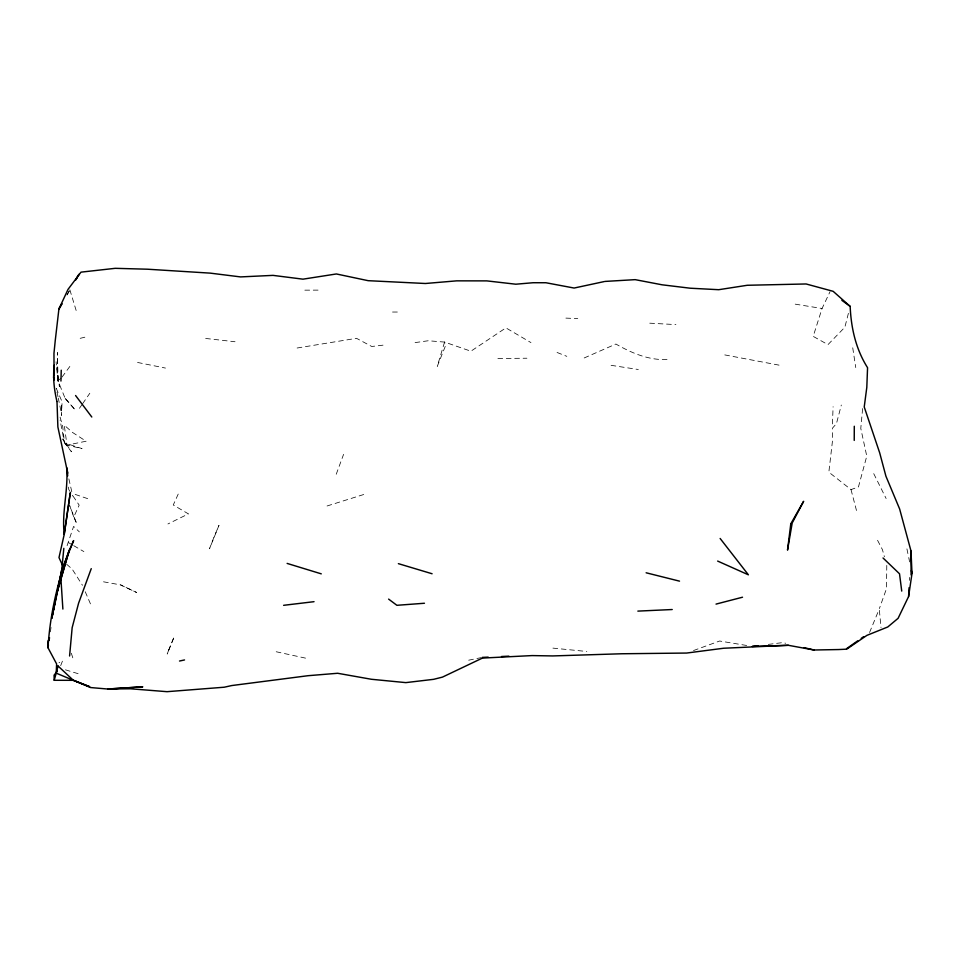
<?xml version="1.0" encoding="UTF-8"?>
<svg xmlns="http://www.w3.org/2000/svg" width="960" height="960" viewBox="0 0 960 960"><rect width="100%" height="100%" fill="white"/><g stroke="black" fill="none" stroke-linecap="round" stroke-linejoin="round"><path stroke-width="0.72" stroke-dasharray="4.8 3.6" d="M886.776 565.416L886.512 588.624L879.384 608.556M832.452 423.924L833.1 406.704M909.444 580.38L909.6 577.44M862.62 408.564L860.784 428.376L866.772 456.132L858.456 486.912L851.016 489.6L828.852 472.176L832.62 439.716L832.524 428.088L836.436 423.648L841.32 405.048M50.388 631.788L51.036 627.432M848.4 313.332L844.86 327.228L827.964 344.64L813.192 336.372L822.06 308.496L830.004 291.732M67.092 545.7L73.608 526.404L79.356 531.876M336.24 474.24L343.584 454.344M60.684 665.652L62.568 660.792L59.004 662.688M869.556 632.52L878.664 610.452M73.776 517.008L69.612 505.464L76.812 523.872L73.776 517.008L79.164 505.14L70.704 492.612M178.212 494.076L173.268 504.996L188.436 513.888L167.928 523.956M66.948 294.948L69.132 291.108M67.08 294.864L69.312 291M79.44 408.312L81.84 404.844M82.632 403.692L89.808 393.276M62.028 377.088L71.688 363.948M61.152 378.288L57.876 380.52L59.58 386.712L56.496 364.704M584.184 357.972L615.9 344.04C631.968 353.244 649.764 360.84 668.712 359.424M693.504 650.544L719.64 641.016L748.068 645.708M327.072 505.98L364.032 494.412M80.184 338.328L86.892 336.696M468.684 660.192L480.912 657.684M297.132 348.012L356.508 338.316L371.748 346.488L384.756 344.952M415.092 342.6L428.268 340.752L444.564 342.084L470.892 351.204L505.908 327.876L530.964 342.6M768.3 644.412L782.82 642.588L785.664 643.26M497.892 358.512L526.908 358.224M304.848 290.16L318.336 290.124M392.532 312.036L398.532 312.036M565.908 318.108L577.752 318.6M649.764 323.184L675.9 324.6M552.936 648.12L586.812 651.48M205.668 338.46L235.032 341.748M611.1 365.328L638.304 369.504M795.228 304.152L822.06 308.496M724.788 354.912L779.016 365.136M103.524 581.808L120.204 584.82L136.632 592.488L120.588 584.784M137.556 362.46L165.468 368.076M276.216 651.756L308.76 658.836M65.46 669.828L79.74 674.184M75.168 494.412L90.66 499.644M557.064 352.476L566.808 356.328M68.664 542.712L72.456 544.932M73.728 545.676L83.868 551.592M66.672 564.276L72.156 569.064L82.476 585.288M65.208 398.544L75.348 410.04L64.848 397.872L65.208 398.544L57.876 380.52L56.088 361.764M70.032 491.52L68.688 489.348L68.352 484.86M877.56 540.312L882.444 549.684L884.412 556.836M873.732 473.652L886.128 498.54M85.248 591.744L90.804 604.668M71.328 653.244L73.296 659.388M69.864 289.824L76.968 313.164M60.096 417.168L62.724 426.468L64.44 442.848L71.496 451.764L62.76 438.948L64.44 442.848L66.984 445.128L82.056 448.62L64.44 442.848L60.096 420.216M851.016 489.6L857.1 512.856M68.868 478.884L72.732 495.876M57.996 396.744L56.244 388.308L62.124 401.832L61.392 415.452L61.692 403.704L61.2 412.2L58.284 398.148M906.924 548.88L908.412 556.116M908.712 557.568L909.612 561.912M852.732 347.808L855.744 367.572M879.396 610.38L881.004 627.552M444.564 342.084L437.28 366.348L445.728 345.216L444.564 342.084M168.888 649.62L167.208 654.036L174.264 636.528L168.888 649.62M213.936 537.264L209.496 548.76L218.988 525.336L213.936 537.264M86.088 441.228L66.984 445.128L64.26 425.148L72.444 432.396L86.088 441.228M57.876 380.52L57.504 352.644L57.876 380.52"/><path stroke-width="1.44" d="M854.232 440.412L854.292 426.252M48.084 640.752L48 647.76L56.628 663.948L56.196 673.14L54.216 680.292L73.368 680.328L89.676 686.7L73.416 680.304L90.576 687.552L107.7 689.028L142.8 686.832L107.772 689.004L130.524 688.788L167.04 691.68L224.244 687.216L231.792 685.548L308.1 675.696L337.632 673.272L371.376 679.272L405.816 682.62L433.608 679.332L442.44 677.124L482.424 658.08L532.116 655.584L552.732 655.932L621.852 653.76L686.628 653.052L723.636 648.24L788.34 645.3L814.032 650.004L838.572 649.548L845.796 649.212L857.676 640.86M60.948 381.06L61.248 370.188M846.876 649.056L866.904 635.364L887.772 626.976L898.104 618.312L908.592 596.52L909.06 587.712M910.536 559.824L911.004 551.016L899.64 508.992L885.924 476.208L879.696 452.88L864.228 406.968L866.808 387.336L867.564 367.704C855.852 349.152 851.088 328.068 850.164 306.384L833.16 291.324L806.112 283.968L747.264 285.276L718.704 289.704L690.144 288.204L662.124 284.808L635.16 279.648L604.992 281.424M54.264 365.148C52.764 377.316 54.12 389.592 56.952 401.472M63.828 548.34L61.764 569.712L56.388 596.736M69.588 656.004L72.156 627.684L78.6 603.156L91.248 568.644M908.592 596.52L912 573.504L911.004 551.016L911.088 574.968M48.432 644.856L48 647.76C49.98 614.544 57.672 581.268 69.288 550.128L57.024 592.5L69.288 550.128M49.08 640.5L49.512 637.596M53.856 608.556L54.504 604.2L51.816 618.168L56.1 598.152M51.816 618.168L61.764 569.712L73.632 540.612L69.516 549.828M61.836 303.9L58.908 309.024L55.236 340.68L53.964 353.34L54.072 375.876M61.884 303.876L58.908 309.024L68.052 289.332L81 272.148L115.224 268.32L147.468 269.208L210.24 273.132L240.54 276.912L273.012 275.376L302.976 279.168L336.372 273.96L368.148 280.68L425.4 283.5L456.684 280.848L486.828 280.884L515.808 284.208L533.076 282.732L545.928 282.744L574.116 288.048L604.428 281.532M76.008 279.42L78.984 274.26L75.48 280.248M57.324 671.124L54.084 675.18L54.216 680.292M861.24 638.364L863.616 636.696M716.028 604.104L742.524 597.216M179.508 661.032L184.536 659.94M758.136 645.684L752.328 646.416L788.34 645.3M283.62 605.316L314.04 601.68M424.452 603.252L396.888 605.304L388.608 599.1M482.268 657.408L488.184 657.132M501.504 656.508L508.908 656.16M637.848 611.112L672.216 609.528M804.096 647.64L814.032 650.004M646.128 572.784L679.524 581.148M398.376 563.652L432.096 573.756M287.124 563.412L321.276 573.852M717.648 561.072L748.392 574.812L720.132 538.464M841.86 300.348L850.164 306.384M883.02 557.976L899.52 573.792L901.728 591.084M75.576 395.52L91.8 417.012M63.096 566.568L58.992 557.58L64.224 534.42L70.26 492.936L64.224 534.42C61.584 511.968 68.472 489.96 66.672 467.664M54.228 379.716L53.556 376.848L54.192 379.62M911.4 570.612L912 573.504M67.74 473.124L57.876 426.984L57.012 401.952M67.152 468.42L67.692 475.896M60.852 577.632L62.88 609.072M790.788 523.824L787.524 550.128L792.216 522.924L803.64 501.288L790.788 523.824M58.044 666L56.196 673.14L73.368 680.328L58.044 666"/></g></svg>
